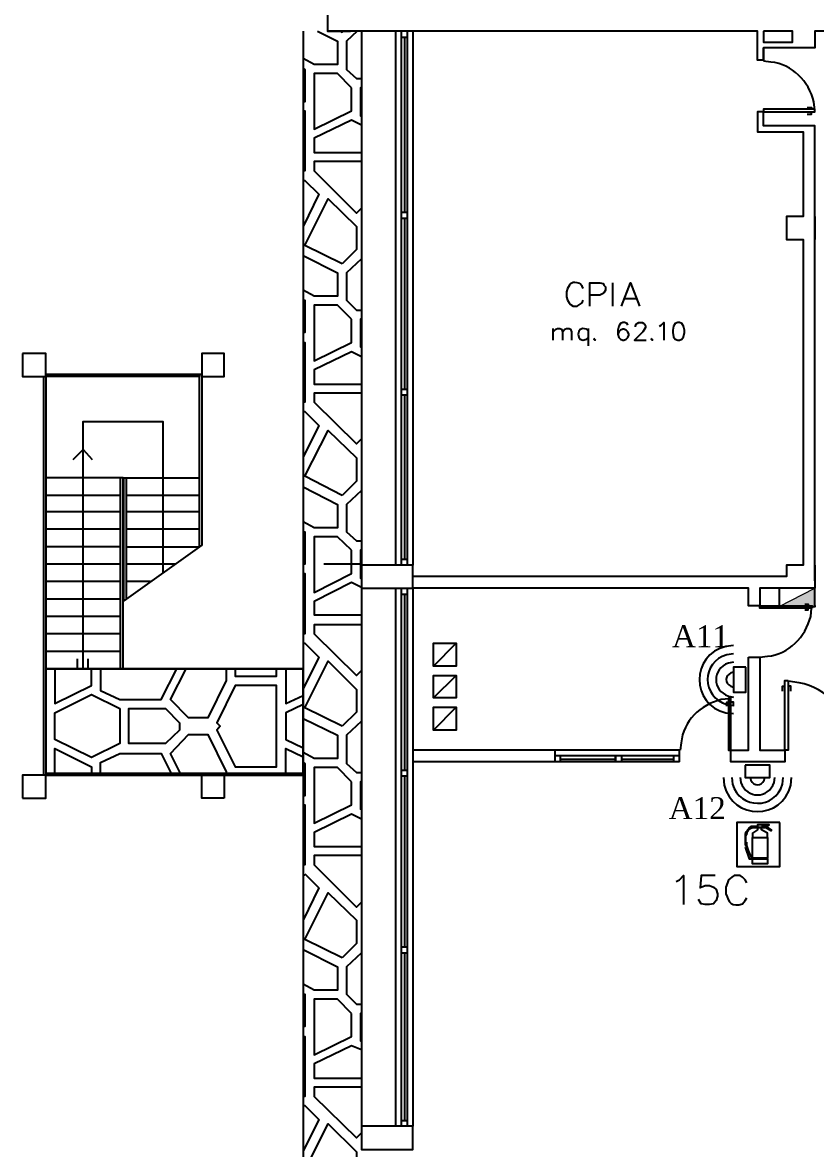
# Model space of a CAD drawing. Header units: millimetres. Extents: x 2592 to 5194, y 1172 to 2359.
# Drawn here: x 2592.867 to 2593.664, y 1186.562 to 1187.694 of the extents above; entities that cross this region are included whole.
import ezdxf

# ---------------------------------------------------------------- set-up
doc = ezdxf.new("R2010")
doc.units = ezdxf.units.MM
for name, color, linetype in [('PDF _Geometria', 7, 'Continuous'), ('PDF _Riempimenti solidi', 3, 'Continuous'), ('PDF _Testo', 7, 'Continuous')]:
    doc.layers.add(name, color=color, linetype=linetype)
doc.styles.add('PDF Times New Roman', font='times.ttf')

msp = doc.modelspace()

# ---------------------------------------------------------------- linework, layer by layer
at = {"layer": 'PDF _Geometria', "lineweight": 25}
for points in [[(2593.2586, 1187.8765), (2593.2586, 1187.8882), (2594.2469, 1187.8882), (2594.2469, 1187.8257), (2594.2644, 1187.8257), (2594.2644, 1187.8882), (2594.2769, 1187.8882), (2594.2769, 1187.9249), (2594.2586, 1187.9249), (2594.2586, 1187.9057), (2593.1728, 1187.9057), (2593.1728, 1187.6849), (2593.1961, 1187.6849)], [(2593.2411, 1187.8765), (2593.2586, 1187.8765), (2593.2586, 1187.714), (2593.2586, 1187.7024), (2594.2469, 1187.7024), (2594.2469, 1187.7732), (2594.2644, 1187.7732), (2594.2644, 1187.6849), (2594.2644, 1187.6557), (2594.2444, 1187.6557), (2594.2444, 1187.6682), (2594.1803, 1187.6682), (2594.1803, 1187.6849), (2593.8194, 1187.6849), (2593.8194, 1187.6682), (2593.7961, 1187.6682), (2593.7961, 1187.6849), (2593.6619, 1187.6849), (2593.6619, 1187.6682), (2593.6103, 1187.6682), (2593.6103, 1187.6557), (2593.6103, 1187.6682)], [(2593.6103, 1187.6557), (2593.6044, 1187.6557), (2593.6044, 1187.6849), (2593.1728, 1187.6849)], [(2593.1861, 1187.6849), (2593.1878, 1187.684), (2593.1886, 1187.6849)], [(2593.2069, 1187.6849), (2593.2069, 1187.149)], [(2593.2411, 1187.6849), (2593.2411, 1187.149)], [(2593.2586, 1187.6849), (2593.2586, 1187.149)], [(2593.6619, 1187.1332), (2593.6619, 1187.5899), (2593.6103, 1187.5899), (2593.6103, 1187.604), (2593.6044, 1187.604), (2593.6044, 1187.584), (2593.6503, 1187.584), (2593.6503, 1187.499), (2593.6336, 1187.499), (2593.6336, 1187.4757), (2593.6503, 1187.4757), (2593.6503, 1187.149), (2593.6336, 1187.149), (2593.6336, 1187.1374), (2593.2586, 1187.1374)], [(2593.4294, 1187.4265), (2593.4286, 1187.429), (2593.4261, 1187.4315)], [(2593.4361, 1187.409), (2593.4361, 1187.4324), (2593.4461, 1187.4324), (2593.4494, 1187.4315), (2593.4503, 1187.4299), (2593.4519, 1187.4282), (2593.4519, 1187.4249), (2593.4503, 1187.4224), (2593.4494, 1187.4215), (2593.4461, 1187.4199), (2593.4361, 1187.4199)], [(2593.4594, 1187.409), (2593.4594, 1187.4324)], [(2593.4678, 1187.409), (2593.4769, 1187.4324), (2593.4861, 1187.409)], [(2593.4136, 1187.4265), (2593.4128, 1187.4232), (2593.4128, 1187.4182), (2593.4136, 1187.4149), (2593.4153, 1187.4124), (2593.4169, 1187.4107), (2593.4194, 1187.409), (2593.4236, 1187.409), (2593.4286, 1187.4124), (2593.4294, 1187.4149)], [(2593.4711, 1187.4165), (2593.4828, 1187.4165)], [(2593.3994, 1187.3749), (2593.3994, 1187.3865)], [(2593.3994, 1187.3832), (2593.4019, 1187.3857), (2593.4036, 1187.3865), (2593.4061, 1187.3865), (2593.4078, 1187.3857), (2593.4086, 1187.3832), (2593.4086, 1187.3749)], [(2593.4086, 1187.3832), (2593.4111, 1187.3857), (2593.4128, 1187.3865), (2593.4153, 1187.3865), (2593.4169, 1187.3857), (2593.4178, 1187.3832), (2593.4178, 1187.3749)], [(2593.4344, 1187.384), (2593.4328, 1187.3857)], [(2593.4344, 1187.3865), (2593.4344, 1187.369)], [(2593.4744, 1187.3899), (2593.4736, 1187.3915), (2593.4711, 1187.3924), (2593.4694, 1187.3924), (2593.4669, 1187.3915), (2593.4653, 1187.389), (2593.4644, 1187.3849), (2593.4644, 1187.3807), (2593.4653, 1187.3774), (2593.4669, 1187.3757), (2593.4694, 1187.3749), (2593.4703, 1187.3749), (2593.4728, 1187.3757), (2593.4744, 1187.3774), (2593.4753, 1187.3799), (2593.4753, 1187.3807), (2593.4744, 1187.3832), (2593.4728, 1187.3849), (2593.4703, 1187.3857), (2593.4694, 1187.3857), (2593.4669, 1187.3849), (2593.4653, 1187.3832), (2593.4644, 1187.3807)], [(2593.4819, 1187.3882), (2593.4819, 1187.389), (2593.4828, 1187.3907), (2593.4836, 1187.3915), (2593.4853, 1187.3924), (2593.4886, 1187.3924), (2593.4903, 1187.3915), (2593.4911, 1187.3907), (2593.4919, 1187.389), (2593.4919, 1187.3874), (2593.4911, 1187.3857), (2593.4894, 1187.3832), (2593.4811, 1187.3749), (2593.4928, 1187.3749)], [(2593.5061, 1187.389), (2593.5078, 1187.3899), (2593.5103, 1187.3924), (2593.5103, 1187.3749)], [(2593.4328, 1187.3757), (2593.4344, 1187.3774)], [(2593.4411, 1187.3765), (2593.4403, 1187.3757), (2593.4411, 1187.3749), (2593.4419, 1187.3757)], [(2593.4986, 1187.3765), (2593.4978, 1187.3757), (2593.4986, 1187.3749), (2593.4994, 1187.3757)], [(2593.0469, 1187.3382), (2593.0694, 1187.3382), (2593.0694, 1187.3615), (2593.0469, 1187.3615), (2593.0469, 1187.3382), (2593.0469, 1187.169), (2592.9686, 1187.1132), (2592.9686, 1187.2365), (2593.0444, 1187.2365)], [(2592.8878, 1187.3382), (2592.8878, 1187.1657)], [(2592.8903, 1187.3407), (2593.0469, 1187.3407)], [(2592.9711, 1187.1674), (2593.0444, 1187.1674), (2593.0444, 1187.3382), (2592.8903, 1187.3382), (2592.8903, 1187.1657)], [(2593.0444, 1187.3407), (2593.0444, 1187.3382)], [(2592.9278, 1187.0449), (2592.9278, 1187.2932), (2593.0078, 1187.2932), (2593.0078, 1187.1407)], [(2592.9178, 1187.2549), (2592.9278, 1187.2649), (2592.9369, 1187.2549)], [(2592.9678, 1187.0449), (2592.9678, 1187.2365), (2592.8903, 1187.2365)], [(2592.9711, 1187.0449), (2592.9653, 1187.0449), (2592.9653, 1187.2365)], [(2592.9711, 1187.1149), (2592.9711, 1187.2365)], [(2592.9653, 1187.219), (2592.8903, 1187.219)], [(2593.0444, 1187.219), (2592.9711, 1187.219)], [(2592.9653, 1187.2024), (2592.8903, 1187.2024)], [(2593.0444, 1187.2024), (2592.9711, 1187.2024)], [(2592.9653, 1187.1849), (2592.8903, 1187.1849)], [(2593.0444, 1187.1849), (2592.9711, 1187.1849)], [(2592.9653, 1187.1674), (2592.8903, 1187.1674)], [(2593.2069, 1187.164), (2593.2061, 1187.164), (2593.2061, 1187.1357), (2593.2069, 1187.1357)], [(2592.9653, 1187.1499), (2592.8903, 1187.1499)], [(2593.0203, 1187.1499), (2592.9711, 1187.1499)], [(2593.6619, 1187.149), (2593.6619, 1187.1257), (2593.6336, 1187.1257), (2593.6069, 1187.1257), (2593.6069, 1187.1082), (2593.5953, 1187.1082), (2593.5953, 1187.1257), (2593.2586, 1187.1257), (2593.2586, 1186.5857)], [(2592.9653, 1187.1324), (2592.8903, 1187.1324)], [(2592.9953, 1187.1324), (2592.9711, 1187.1324)], [(2593.2069, 1187.1257), (2593.2069, 1186.5857)], [(2593.2411, 1187.1257), (2593.2411, 1186.5857)], [(2593.6628, 1187.1074), (2593.6619, 1187.1074), (2593.6619, 1187.1257), (2593.6261, 1187.1257), (2593.6261, 1187.1074), (2593.6619, 1187.1074)], [(2592.9653, 1187.1149), (2592.8903, 1187.1149)], [(2592.9653, 1187.0974), (2592.8903, 1187.0974)], [(2592.9653, 1187.0799), (2592.8903, 1187.0799)], [(2593.2794, 1187.0474), (2593.3019, 1187.0707), (2593.3019, 1187.0474), (2593.2794, 1187.0474), (2593.2794, 1187.0707), (2593.3019, 1187.0707)], [(2592.9653, 1187.0624), (2592.8903, 1187.0624)], [(2592.9219, 1187.0449), (2592.9219, 1187.0549)], [(2592.9328, 1187.0449), (2592.9328, 1187.0549)], [(2593.2794, 1187.0157), (2593.3019, 1187.0382), (2593.3019, 1187.0157), (2593.2794, 1187.0157), (2593.2794, 1187.0382), (2593.3019, 1187.0382)], [(2593.2794, 1186.9832), (2593.3019, 1187.0065), (2593.3019, 1186.9832), (2593.2794, 1186.9832), (2593.2794, 1187.0065), (2593.3019, 1187.0065)], [(2593.5261, 1186.9515), (2593.5261, 1186.9632), (2593.4011, 1186.9632), (2593.2586, 1186.9632)], [(2593.4011, 1186.9632), (2593.4011, 1186.9515), (2593.2586, 1186.9515)], [(2593.2019, 1186.9407), (2593.2069, 1186.9407)], [(2593.2069, 1186.9315), (2593.2061, 1186.9315), (2593.2061, 1186.904), (2593.2069, 1186.9032)], [(2593.5228, 1186.8315), (2593.5261, 1186.8332), (2593.5303, 1186.8374), (2593.5303, 1186.8082)], [(2593.5619, 1186.8374), (2593.5478, 1186.8374), (2593.5469, 1186.8249), (2593.5478, 1186.8257), (2593.5519, 1186.8274), (2593.5561, 1186.8274), (2593.5603, 1186.8257), (2593.5628, 1186.8232), (2593.5644, 1186.819), (2593.5644, 1186.8165), (2593.5628, 1186.8124), (2593.5603, 1186.809), (2593.5561, 1186.8082), (2593.5519, 1186.8082), (2593.5478, 1186.809), (2593.5469, 1186.8107), (2593.5453, 1186.8132)], [(2593.5936, 1186.8299), (2593.5919, 1186.8332), (2593.5894, 1186.8357), (2593.5869, 1186.8374), (2593.5811, 1186.8374), (2593.5786, 1186.8357), (2593.5753, 1186.8332), (2593.5744, 1186.8299), (2593.5728, 1186.8257), (2593.5728, 1186.819)], [(2593.5894, 1186.809), (2593.5919, 1186.8124), (2593.5936, 1186.8149)], [(2593.2069, 1186.699), (2593.2061, 1186.699), (2593.2061, 1186.6715), (2593.2069, 1186.6715)]]:
    msp.add_lwpolyline(points, dxfattribs=at)
at = {"layer": 'PDF _Geometria', "color": 8, "lineweight": 25, "true_color": 0x808080}
for points in [[(2593.1486, 1187.6849), (2593.1486, 1185.9382), (2594.3094, 1185.9382), (2594.3094, 1187.4315), (2594.6786, 1187.4315), (2594.6786, 1187.3674), (2595.2878, 1187.3674), (2595.2878, 1187.4315), (2595.6419, 1187.4315), (2595.6819, 1187.4315)], [(2593.1628, 1187.6849), (2593.1828, 1187.6749), (2593.1828, 1187.6515), (2593.1594, 1187.6515), (2593.1486, 1187.6574)], [(2593.2028, 1187.6849), (2593.1919, 1187.6749), (2593.1919, 1187.6465), (2593.2019, 1187.6374), (2593.2069, 1187.6374)], [(2593.1486, 1187.6474), (2593.1503, 1187.6465), (2593.1503, 1187.614), (2593.1486, 1187.614)], [(2593.2069, 1187.6282), (2593.2061, 1187.6282), (2593.2061, 1187.5999), (2593.2069, 1187.5999)], [(2593.1486, 1187.6049), (2593.1503, 1187.6049), (2593.1503, 1187.5449), (2593.1486, 1187.5449)], [(2593.2069, 1187.5907), (2593.1969, 1187.5957), (2593.1594, 1187.5774), (2593.1594, 1187.5632), (2593.2069, 1187.5632)], [(2593.2069, 1187.554), (2593.1594, 1187.554), (2593.1594, 1187.5449), (2593.2019, 1187.5024), (2593.2069, 1187.5074)], [(2593.1486, 1187.5349), (2593.1503, 1187.5349), (2593.1644, 1187.5215), (2593.1486, 1187.489)], [(2593.1486, 1187.4599), (2593.1828, 1187.4424), (2593.1828, 1187.419), (2593.1594, 1187.419), (2593.1486, 1187.4249)], [(2593.2069, 1187.4565), (2593.1919, 1187.4424), (2593.1919, 1187.4149), (2593.2019, 1187.4049), (2593.2069, 1187.4049)], [(2593.1486, 1187.4157), (2593.1503, 1187.4149), (2593.1503, 1187.3824), (2593.1486, 1187.3824)], [(2593.2069, 1187.3957), (2593.2061, 1187.3957), (2593.2061, 1187.3682), (2593.2069, 1187.3682)], [(2593.1486, 1187.3724), (2593.1503, 1187.3724), (2593.1503, 1187.3124), (2593.1486, 1187.3124)], [(2593.2069, 1187.3582), (2593.1969, 1187.3632), (2593.1594, 1187.3449), (2593.1594, 1187.3307), (2593.2069, 1187.3307)], [(2593.2069, 1187.3215), (2593.1594, 1187.3215), (2593.1594, 1187.3124), (2593.2019, 1187.2707), (2593.2069, 1187.2757)], [(2593.1486, 1187.3032), (2593.1503, 1187.3032), (2593.1644, 1187.289), (2593.1486, 1187.2574)], [(2593.1486, 1187.2274), (2593.1828, 1187.2099), (2593.1828, 1187.1865), (2593.1594, 1187.1865), (2593.1486, 1187.1924)], [(2593.2069, 1187.224), (2593.1919, 1187.2099), (2593.1919, 1187.1824), (2593.2019, 1187.1732), (2593.2069, 1187.1732)], [(2593.1486, 1187.1832), (2593.1503, 1187.1824), (2593.1503, 1187.1499), (2593.1486, 1187.1499)], [(2592.8878, 1187.1657), (2592.8878, 1186.9382)], [(2592.8903, 1187.1657), (2592.8903, 1186.9382), (2593.1486, 1186.9382)], [(2593.2061, 1187.1499), (2593.1694, 1187.1499)], [(2593.1486, 1187.1407), (2593.1503, 1187.1407), (2593.1503, 1187.0799), (2593.1486, 1187.0799)], [(2593.2069, 1187.1265), (2593.1969, 1187.1315), (2593.1594, 1187.1124), (2593.1594, 1187.099), (2593.2069, 1187.099)], [(2593.2069, 1187.089), (2593.1594, 1187.089), (2593.1594, 1187.0799), (2593.2019, 1187.0382), (2593.2069, 1187.0432)], [(2593.1486, 1187.0707), (2593.1503, 1187.0707), (2593.1644, 1187.0565), (2593.1486, 1187.0249)], [(2593.1486, 1186.9399), (2592.8903, 1186.9399), (2593.1486, 1186.9399), (2593.1486, 1187.0449)], [(2592.8903, 1187.0449), (2593.1486, 1187.0449), (2592.8903, 1187.0449)], [(2592.8903, 1187.0449), (2592.8903, 1186.9399)], [(2592.8994, 1187.0449), (2592.8994, 1187.0099), (2592.9361, 1187.0282), (2592.9361, 1187.0449)], [(2592.9453, 1187.0449), (2592.9453, 1187.0232), (2592.9644, 1187.014), (2593.0061, 1187.014), (2593.0219, 1187.0449)], [(2593.0711, 1187.0449), (2593.0711, 1187.0332), (2593.0528, 1186.9957), (2593.0336, 1186.9957), (2593.0153, 1187.014), (2593.0311, 1187.0449)], [(2593.0803, 1187.0449), (2593.0803, 1187.0374), (2593.1219, 1187.0374), (2593.1219, 1187.0449)], [(2593.1311, 1187.0449), (2593.1311, 1187.0099), (2593.1486, 1187.0182)], [(2593.1486, 1187.009), (2593.1311, 1187.0007), (2593.1311, 1186.9874), (2593.1311, 1186.974), (2593.1486, 1186.9657)], [(2593.1486, 1186.9949), (2593.1828, 1186.9782), (2593.1828, 1186.9549), (2593.1594, 1186.9549), (2593.1486, 1186.9607)], [(2593.2069, 1186.9924), (2593.1919, 1186.9782), (2593.1919, 1186.9499), (2593.2019, 1186.9407)], [(2593.0253, 1186.9399), (2593.0153, 1186.9599), (2593.0336, 1186.979), (2593.0528, 1186.979), (2593.0711, 1186.9415), (2593.0711, 1186.9399)], [(2592.8994, 1186.9399), (2592.8994, 1186.9649), (2592.9361, 1186.9465), (2592.9361, 1186.9399)], [(2593.1311, 1186.9399), (2593.1311, 1186.9649), (2593.1486, 1186.9565)], [(2592.9453, 1186.9399), (2592.9453, 1186.9507), (2592.9644, 1186.9599), (2593.0061, 1186.9599), (2593.0161, 1186.9399)], [(2593.1486, 1186.9507), (2593.1503, 1186.9499), (2593.1503, 1186.9174), (2593.1486, 1186.9174)], [(2593.1486, 1186.9082), (2593.1503, 1186.9082), (2593.1503, 1186.8482), (2593.1486, 1186.8482)], [(2593.2069, 1186.894), (2593.1969, 1186.899), (2593.1594, 1186.8807), (2593.1594, 1186.8665), (2593.2069, 1186.8665)], [(2593.2069, 1186.8574), (2593.1594, 1186.8574), (2593.1594, 1186.8482), (2593.2019, 1186.8057), (2593.2069, 1186.8107)], [(2593.1503, 1186.839), (2593.1644, 1186.8249), (2593.1486, 1186.7924)], [(2593.1486, 1186.8382), (2593.1503, 1186.8382)], [(2593.1486, 1186.7632), (2593.1828, 1186.7457), (2593.1828, 1186.7224), (2593.1594, 1186.7224), (2593.1486, 1186.7282)], [(2593.2069, 1186.7599), (2593.1919, 1186.7457), (2593.1919, 1186.7182), (2593.2019, 1186.7082), (2593.2069, 1186.7082)], [(2593.1486, 1186.719), (2593.1503, 1186.7182), (2593.1503, 1186.6857), (2593.1486, 1186.6857)], [(2593.1486, 1186.6757), (2593.1503, 1186.6757), (2593.1503, 1186.6157), (2593.1486, 1186.6157)], [(2593.2069, 1186.6624), (2593.1969, 1186.6665), (2593.1594, 1186.6482), (2593.1594, 1186.634), (2593.2069, 1186.634)], [(2593.2069, 1186.6249), (2593.1594, 1186.6249), (2593.1594, 1186.6157), (2593.2019, 1186.574), (2593.2069, 1186.579)], [(2593.1486, 1186.6065), (2593.1503, 1186.6065), (2593.1644, 1186.5924), (2593.1486, 1186.5607)]]:
    msp.add_lwpolyline(points, dxfattribs=at)
at = {"layer": 'PDF _Geometria', "color": 4, "lineweight": 25}
for points in [[(2593.2469, 1187.6849), (2593.2469, 1187.149)], [(2593.2469, 1187.679), (2593.2528, 1187.679)], [(2593.2503, 1187.679), (2593.2503, 1187.5032)], [(2593.2528, 1187.6849), (2593.2528, 1187.149)], [(2593.6178, 1187.654), (2593.6103, 1187.6549)], [(2593.6544, 1187.6082), (2593.6586, 1187.6082), (2593.6586, 1187.6065)], [(2593.6619, 1187.6057), (2593.6611, 1187.614)], [(2593.6544, 1187.6015), (2593.6586, 1187.6015), (2593.6586, 1187.604)], [(2593.2469, 1187.5032), (2593.2528, 1187.5032)], [(2593.2469, 1187.4974), (2593.2528, 1187.4974)], [(2593.2503, 1187.4974), (2593.2503, 1187.3257)], [(2593.2469, 1187.3257), (2593.2528, 1187.3257)], [(2593.2469, 1187.3199), (2593.2528, 1187.3199)], [(2593.2503, 1187.3199), (2593.2503, 1187.1549)], [(2593.2469, 1187.1549), (2593.2528, 1187.1549)], [(2593.2469, 1187.1257), (2593.2469, 1186.5857)], [(2593.2528, 1187.1257), (2593.2528, 1186.5857)], [(2593.2469, 1187.1199), (2593.2528, 1187.1199)], [(2593.2503, 1187.1199), (2593.2503, 1186.9432)], [(2593.6519, 1187.1099), (2593.6553, 1187.1099), (2593.6553, 1187.1082)], [(2593.6519, 1187.104), (2593.6553, 1187.104), (2593.6553, 1187.1057)], [(2593.6578, 1187.0974), (2593.6586, 1187.1057)], [(2593.6069, 1187.0565), (2593.6144, 1187.0574)], [(2593.6461, 1187.0307), (2593.6353, 1187.0324)], [(2593.6294, 1187.0224), (2593.6294, 1187.0274), (2593.6319, 1187.0274)], [(2593.6378, 1187.0224), (2593.6378, 1187.0274), (2593.6353, 1187.0274)], [(2593.5761, 1187.0149), (2593.5678, 1187.014)], [(2593.5736, 1187.0074), (2593.5736, 1187.0115), (2593.5753, 1187.0115)], [(2593.5803, 1187.0074), (2593.5803, 1187.0115), (2593.5778, 1187.0115)], [(2593.5278, 1186.9707), (2593.5269, 1186.9632)], [(2593.5261, 1186.9574), (2593.4011, 1186.9574)], [(2593.4069, 1186.9515), (2593.4069, 1186.9574)], [(2593.4619, 1186.954), (2593.4069, 1186.954)], [(2593.4619, 1186.9574), (2593.4619, 1186.9515), (2593.4619, 1186.9574)], [(2593.4678, 1186.9574), (2593.4678, 1186.9515)], [(2593.5203, 1186.954), (2593.4678, 1186.954)], [(2593.5203, 1186.9574), (2593.5203, 1186.9515)], [(2593.2469, 1186.9432), (2593.2528, 1186.9432)], [(2593.5261, 1186.9515), (2593.4011, 1186.9515)], [(2593.2469, 1186.9374), (2593.2528, 1186.9374)], [(2593.2503, 1186.9374), (2593.2503, 1186.7657)], [(2593.2469, 1186.7657), (2593.2528, 1186.7657)], [(2593.2469, 1186.7599), (2593.2528, 1186.7599)], [(2593.2503, 1186.7599), (2593.2503, 1186.5915)], [(2593.2469, 1186.5915), (2593.2528, 1186.5915)]]:
    msp.add_lwpolyline(points, dxfattribs=at)
at = {"layer": 'PDF _Geometria', "lineweight": 25}
for points in [[(2593.6103, 1187.6849), (2593.6103, 1187.674), (2593.6394, 1187.674), (2593.6394, 1187.6849)], [(2593.6619, 1187.4757), (2593.6619, 1187.499)], [(2593.5244, 1187.3924), (2593.5219, 1187.3915), (2593.5203, 1187.389), (2593.5194, 1187.3849), (2593.5194, 1187.3824), (2593.5203, 1187.3782), (2593.5219, 1187.3757), (2593.5244, 1187.3749), (2593.5261, 1187.3749), (2593.5286, 1187.3757), (2593.5303, 1187.3782), (2593.5311, 1187.3824), (2593.5311, 1187.3849), (2593.5303, 1187.389), (2593.5286, 1187.3915), (2593.5261, 1187.3924)], [(2592.8669, 1187.3615), (2592.8669, 1187.3382), (2592.8903, 1187.3382), (2592.8903, 1187.3615)], [(2593.2586, 1187.149), (2593.2069, 1187.149), (2593.2069, 1187.1257), (2593.2586, 1187.1257)], [(2593.5953, 1187.0565), (2593.6069, 1187.0565), (2593.6069, 1186.9632), (2593.6319, 1186.9632), (2593.6319, 1186.9515), (2593.5778, 1186.9515), (2593.5778, 1186.9632), (2593.5953, 1186.9632)], [(2593.2586, 1186.5857), (2593.2069, 1186.5857), (2593.2069, 1186.5624), (2593.2586, 1186.5624)]]:
    msp.add_lwpolyline(points, close=True, dxfattribs=at)
at = {"layer": 'PDF _Geometria', "color": 8, "lineweight": 25, "true_color": 0x808080}
for points in [[(2593.1969, 1187.6282), (2593.1828, 1187.6424), (2593.1594, 1187.6424), (2593.1594, 1187.5865), (2593.1969, 1187.6049)], [(2593.1878, 1187.4515), (2593.1503, 1187.4699), (2593.1736, 1187.5165), (2593.2019, 1187.489), (2593.2019, 1187.4657)], [(2593.1969, 1187.3957), (2593.1828, 1187.4099), (2593.1594, 1187.4099), (2593.1594, 1187.354), (2593.1969, 1187.3724)], [(2593.1878, 1187.219), (2593.1503, 1187.2382), (2593.1736, 1187.284), (2593.2019, 1187.2565), (2593.2019, 1187.2332)], [(2593.1969, 1187.164), (2593.1828, 1187.1774), (2593.1594, 1187.1774), (2593.1594, 1187.1215), (2593.1969, 1187.1407)], [(2593.1878, 1186.9874), (2593.1503, 1187.0057), (2593.1736, 1187.0524), (2593.2019, 1187.024), (2593.2019, 1187.0015)], [(2593.1219, 1186.9874), (2593.1219, 1187.0282), (2593.0803, 1187.0282), (2593.0619, 1186.9907), (2593.0653, 1186.9874), (2593.0619, 1186.9832), (2593.0803, 1186.9465), (2593.1219, 1186.9465)], [(2592.9644, 1187.0049), (2592.9644, 1186.9874), (2592.9644, 1186.9699), (2592.9361, 1186.9557), (2592.8994, 1186.974), (2592.8994, 1186.9874), (2592.8994, 1187.0007), (2592.9361, 1187.019)], [(2592.9736, 1186.9874), (2592.9736, 1187.0049), (2593.0103, 1187.0049), (2593.0244, 1186.9907), (2593.0244, 1186.9874), (2593.0244, 1186.9832), (2593.0103, 1186.9699), (2592.9736, 1186.9699)], [(2593.1969, 1186.9315), (2593.1828, 1186.9457), (2593.1594, 1186.9457), (2593.1594, 1186.8899), (2593.1969, 1186.9082)], [(2592.8669, 1186.9149), (2592.8903, 1186.9149), (2592.8903, 1186.9382), (2592.8669, 1186.9382)], [(2593.0694, 1186.9149), (2593.0469, 1186.9149), (2593.0469, 1186.9382), (2593.0694, 1186.9382)], [(2593.1878, 1186.7549), (2593.1503, 1186.7732), (2593.1736, 1186.8199), (2593.2019, 1186.7924), (2593.2019, 1186.769)], [(2593.1969, 1186.699), (2593.1828, 1186.7132), (2593.1594, 1186.7132), (2593.1594, 1186.6574), (2593.1969, 1186.6757)], [(2593.1878, 1186.5232), (2593.1503, 1186.5415), (2593.1736, 1186.5882), (2593.2019, 1186.5599), (2593.2019, 1186.5365)]]:
    msp.add_lwpolyline(points, close=True, dxfattribs=at)
at = {"layer": 'PDF _Geometria', "color": 4, "lineweight": 25}
for points in [[(2593.6619, 1187.6065), (2593.6103, 1187.6065), (2593.6103, 1187.604), (2593.6619, 1187.604)], [(2593.6594, 1187.1057), (2593.6069, 1187.1057), (2593.6069, 1187.1082), (2593.6594, 1187.1082)], [(2593.6353, 1187.0332), (2593.6353, 1186.9632), (2593.6319, 1186.9632), (2593.6319, 1187.0332)], [(2593.5753, 1187.0157), (2593.5753, 1186.9632), (2593.5778, 1186.9632), (2593.5778, 1187.0157)]]:
    msp.add_lwpolyline(points, close=True, dxfattribs=at)
at = {"layer": 'PDF _Geometria', "lineweight": 0}
msp.add_lwpolyline([(2593.6619, 1187.1257), (2593.6619, 1187.1074), (2593.6261, 1187.1074)], close=True, dxfattribs=at)
at = {"layer": 'PDF _Geometria', "color": 6, "lineweight": 25}
for points in [[(2593.5803, 1187.0682), (2593.5728, 1187.0674)], [(2593.5803, 1187.0599), (2593.5736, 1187.059)], [(2593.5803, 1187.0515), (2593.5753, 1187.0507)], [(2593.5803, 1187.0415), (2593.5778, 1187.0407)], [(2593.5778, 1187.0274), (2593.5803, 1187.0265)], [(2593.5736, 1187.009), (2593.5803, 1187.0082)], [(2593.5753, 1187.0174), (2593.5803, 1187.0165)], [(2593.5728, 1187.0007), (2593.5803, 1186.9999)], [(2593.5703, 1186.9357), (2593.5711, 1186.9282)], [(2593.5786, 1186.9357), (2593.5794, 1186.929)], [(2593.5869, 1186.9357), (2593.5878, 1186.9307)], [(2593.5969, 1186.9357), (2593.5978, 1186.9332)], [(2593.6111, 1186.9332), (2593.6119, 1186.9357)], [(2593.6211, 1186.9307), (2593.6219, 1186.9357)], [(2593.6294, 1186.929), (2593.6303, 1186.9357)], [(2593.6378, 1186.9282), (2593.6386, 1186.9357)]]:
    msp.add_lwpolyline(points, dxfattribs=at)
for points in [[(2593.5928, 1187.0465), (2593.5803, 1187.0465), (2593.5803, 1187.0215), (2593.5928, 1187.0215)], [(2593.5919, 1186.9482), (2593.5919, 1186.9357), (2593.6169, 1186.9357), (2593.6169, 1186.9482)]]:
    msp.add_lwpolyline(points, close=True, dxfattribs=at)
at = {"layer": 'PDF _Geometria', "color": 1, "lineweight": 25, "true_color": 0xf00000}
for points in [[(2593.6269, 1186.8907), (2593.5836, 1186.8907), (2593.5836, 1186.8465), (2593.6269, 1186.8465)], [(2593.6044, 1186.8857), (2593.6044, 1186.8832), (2593.5994, 1186.8799), (2593.5994, 1186.8757), (2593.6144, 1186.8757), (2593.6144, 1186.8799), (2593.6086, 1186.8832), (2593.6086, 1186.8857)], [(2593.5994, 1186.8757), (2593.6144, 1186.8757), (2593.6144, 1186.8549), (2593.5994, 1186.8549)], [(2593.5994, 1186.854), (2593.6144, 1186.854), (2593.6144, 1186.849), (2593.5994, 1186.849)]]:
    msp.add_lwpolyline(points, close=True, dxfattribs=at)
for points in [[(2593.5928, 1186.8707), (2593.5928, 1186.8774), (2593.5936, 1186.879), (2593.5944, 1186.8815), (2593.5953, 1186.8832), (2593.5961, 1186.884), (2593.5978, 1186.8849), (2593.6003, 1186.8857), (2593.6128, 1186.8857), (2593.6178, 1186.8824), (2593.6186, 1186.8824), (2593.6186, 1186.8832), (2593.6136, 1186.8865), (2593.6094, 1186.8865), (2593.6094, 1186.8874), (2593.6144, 1186.8874), (2593.6161, 1186.8882), (2593.6044, 1186.8882), (2593.6044, 1186.8865), (2593.5994, 1186.8865), (2593.5978, 1186.8865), (2593.5953, 1186.8849)], [(2593.5961, 1186.8849), (2593.5944, 1186.8832), (2593.5936, 1186.8815)], [(2593.5928, 1186.8815), (2593.5919, 1186.879), (2593.5919, 1186.8774)], [(2593.5919, 1186.8782), (2593.5919, 1186.8707), (2593.5919, 1186.869), (2593.5928, 1186.8665)], [(2593.5919, 1186.8657), (2593.5961, 1186.854), (2593.5986, 1186.854), (2593.5986, 1186.8549), (2593.5953, 1186.8624), (2593.5936, 1186.8674), (2593.5936, 1186.8707)]]:
    msp.add_lwpolyline(points, dxfattribs=at)
at = {"layer": 'PDF _Geometria', "color": 4, "lineweight": 25}
for points in [[(2593.6611, 1187.614), (2593.6558, 1187.6347), (2593.6395, 1187.6518), (2593.6178, 1187.654)], [(2593.6144, 1187.0574), (2593.6362, 1187.0597), (2593.6524, 1187.0768), (2593.6578, 1187.0974)], [(2593.7003, 1186.974), (2593.6962, 1187.0014), (2593.6738, 1187.0263), (2593.6461, 1187.0307)], [(2593.5678, 1187.014), (2593.5471, 1187.0087), (2593.53, 1186.9925), (2593.5278, 1186.9707)]]:
    msp.add_open_spline(points, degree=3, dxfattribs=at)
at = {"layer": 'PDF _Geometria', "lineweight": 25}
for points in [[(2593.4261, 1187.4315), (2593.4179, 1187.4342), (2593.4168, 1187.432), (2593.4136, 1187.4265)], [(2593.4328, 1187.3857), (2593.4217, 1187.391), (2593.4217, 1187.3704), (2593.4328, 1187.3757)], [(2593.5728, 1186.819), (2593.5754, 1186.8101), (2593.5787, 1186.8056), (2593.5894, 1186.809)]]:
    msp.add_open_spline(points, degree=3, dxfattribs=at)
at = {"layer": 'PDF _Geometria', "color": 6, "lineweight": 25}
for points in [[(2593.5728, 1187.0674), (2593.5373, 1187.0593), (2593.5373, 1187.0087), (2593.5728, 1187.0007)], [(2593.5736, 1187.059), (2593.5477, 1187.0517), (2593.5483, 1187.0165), (2593.5736, 1187.009)], [(2593.5753, 1187.0507), (2593.5587, 1187.0449), (2593.5587, 1187.0232), (2593.5753, 1187.0174)], [(2593.5778, 1187.0407), (2593.5713, 1187.0373), (2593.5713, 1187.0308), (2593.5778, 1187.0274)], [(2593.5878, 1186.9307), (2593.5936, 1186.9141), (2593.6153, 1186.9141), (2593.6211, 1186.9307)], [(2593.5978, 1186.9332), (2593.6012, 1186.9267), (2593.6077, 1186.9267), (2593.6111, 1186.9332)], [(2593.5711, 1186.9282), (2593.5791, 1186.8927), (2593.6297, 1186.8927), (2593.6378, 1186.9282)], [(2593.5794, 1186.929), (2593.5869, 1186.9038), (2593.6221, 1186.9032), (2593.6294, 1186.929)]]:
    msp.add_open_spline(points, degree=3, dxfattribs=at)
at = {"layer": 'PDF _Riempimenti solidi', "color": 7, "lineweight": 0, "transparency": 33554559}
msp.add_solid([(2593.6619, 1187.1257), (2593.6619, 1187.1074), (2593.6261, 1187.1074)], dxfattribs=at)

# ---------------------------------------------------------------- texts
at = {"layer": 'PDF _Testo', "color": 6, "char_height": 0.02201, "attachment_point": 7, "style": 'PDF Times New Roman'}
for s, insert in [('A11', (2593.5186, 1187.0665)), ('A12', (2593.5153, 1186.894))]:
    msp.add_mtext(s, dxfattribs=dict(at, insert=insert))

doc.saveas('drawing.dxf')
